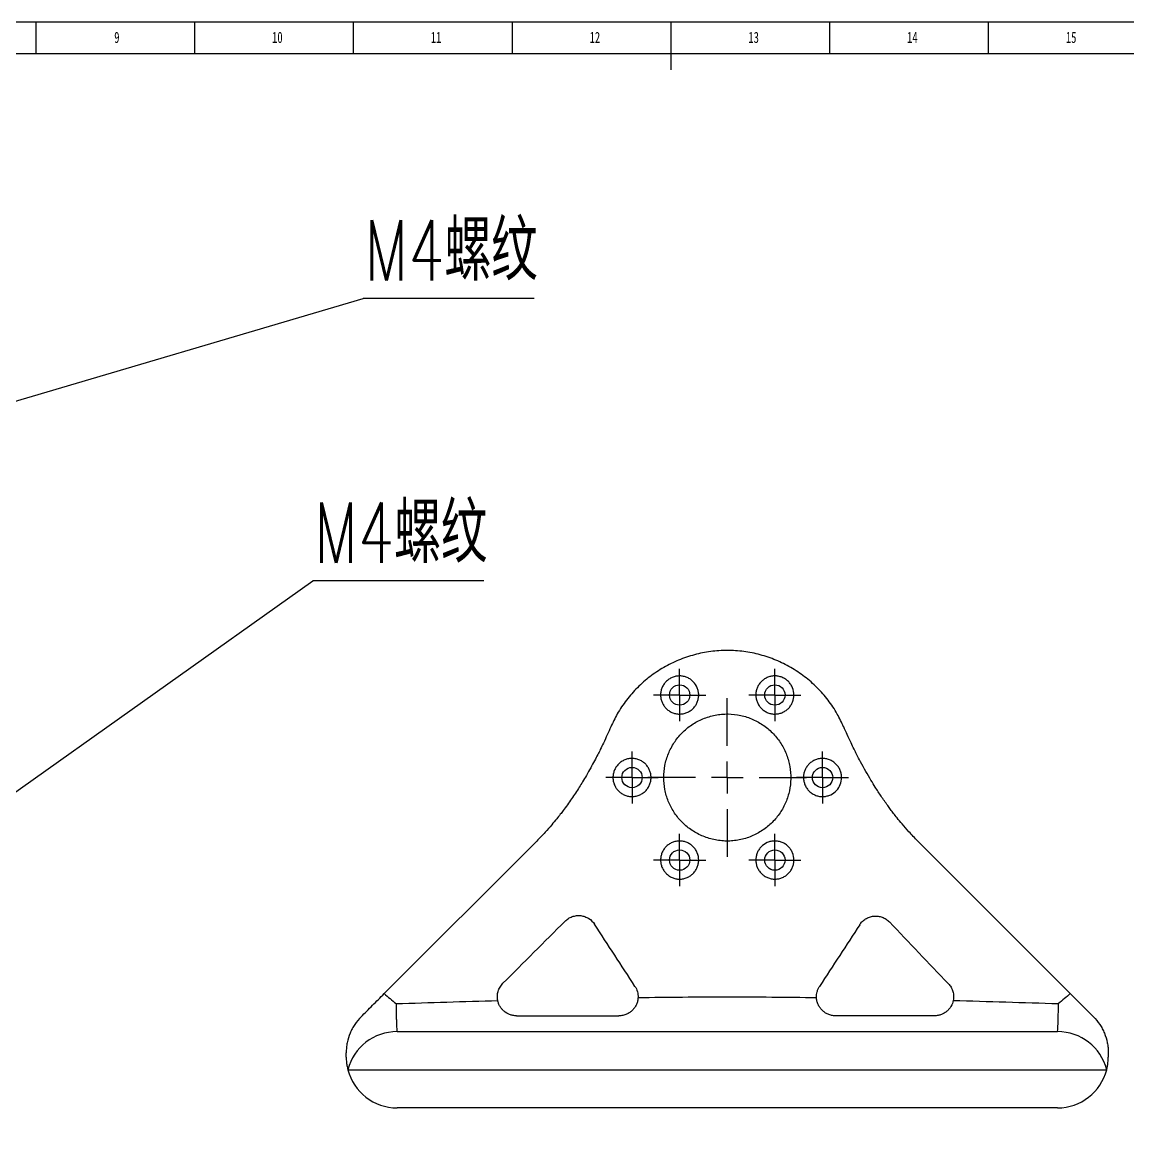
# Model space of a CAD drawing. Header units: millimetres. Extents: x 0 to 1189, y 0 to 841.
# Drawn here: x 397.8 to 745.9, y 489.5 to 841 of the extents above; entities that cross this region are included whole.
import ezdxf

# ---------------------------------------------------------------- set-up
doc = ezdxf.new("R2010")
doc.units = ezdxf.units.MM
doc.layers.add('10', color=7, linetype='Continuous')
doc.layers.add('5', color=7, linetype='Continuous')
doc.styles.add('SLDTEXTSTYLE0', font='TXT', dxfattribs={"width": 0.7, "bigfont": 'bigfont'})
doc.styles.add('SLDTEXTSTYLE5', font='TXT', dxfattribs={"width": 0.7})
doc.dimstyles.new('SLDDIMSTYLE0', dxfattribs={"dimtxt": 0.18, "dimasz": 4.08, "dimexe": 0, "dimexo": 0.0625, "dimgap": 0, "dimtad": 0, "dimtih": 1, "dimtoh": 1, "dimdec": 0, "dimrnd": 1e-09, "dimzin": 0, "dimdsep": 46, "dimtxsty": 'Standard', "dimsah": 1, "dimcen": 0.09, "dimadec": 0, "dimazin": 0, "dimtfac": 4.08, "dimtdec": 0, "dimtofl": 0, "dimtmove": 0, "dimatfit": 3, "dimfxl": 0, "dimfrac": 2, "dimtolj": 1, "dimtzin": 0, "dimarcsym": 0})

# ---------------------------------------------------------------- blocks, each defined once
blk = doc.blocks.new('SW_NOTE_0')
at = {"layer": '10', "color": 0}
blk.add_line((53.83, 0), (0, 0), dxfattribs=at)
at = {"layer": '10', "color": 0, "insert": (0.45, 24.65), "char_height": 19.05, "attachment_point": 1, "style": 'SLDTEXTSTYLE0'}
blk.add_mtext('M4螺纹', dxfattribs=at)
blk = doc.blocks.new('SW_NOTE_0_1')
at = {"layer": '10', "color": 0}
blk.add_line((53.83, 0), (0, 0), dxfattribs=at)
at = {"layer": '10', "color": 0, "insert": (0.43, 24.64), "char_height": 19.05, "attachment_point": 1, "style": 'SLDTEXTSTYLE0'}
blk.add_mtext('M4螺纹', dxfattribs=at)
blk = doc.blocks.new('SW_CENTERMARKSYMBOL_7')
at = {"layer": '10', "color": 0}
for p, q in [((0, 5), (0, 8.2)), ((0, 0), (0, 5)), ((-5, 0), (-8.2, 0)), ((0, 0), (-5, 0)), ((0, 0), (0, -5)), ((0, 0), (5, 0)), ((5, 0), (8.2, 0)), ((0, -5), (0, -8.2))]:
    blk.add_line(p, q, dxfattribs=at)
blk = doc.blocks.new('SW_CENTERMARKSYMBOL_8')
at = {"layer": '10', "color": 0}
for p, q in [((0, 10), (0, 25)), ((0, 0), (0, 5)), ((-10, 0), (-25, 0)), ((0, 0), (-5, 0)), ((0, 0), (0, -5)), ((0, 0), (5, 0)), ((10, 0), (25, 0)), ((0, -10), (0, -25))]:
    blk.add_line(p, q, dxfattribs=at)
blk = doc.blocks.new('SW_CENTERMARKSYMBOL_9')
at = {"layer": '10', "color": 0}
for p, q in [((0, 5), (0, 8.2)), ((0, 0), (0, 5)), ((-5, 0), (-8.2, 0)), ((0, 0), (-5, 0)), ((0, 0), (0, -5)), ((0, 0), (5, 0)), ((5, 0), (8.2, 0)), ((0, -5), (0, -8.2))]:
    blk.add_line(p, q, dxfattribs=at)
blk = doc.blocks.new('SW_CENTERMARKSYMBOL_10')
at = {"layer": '10', "color": 0}
for p, q in [((0, 5), (0, 8.2)), ((0, 0), (0, 5)), ((-5, 0), (-8.2, 0)), ((0, 0), (-5, 0)), ((0, 0), (0, -5)), ((0, 0), (5, 0)), ((5, 0), (8.2, 0)), ((0, -5), (0, -8.2))]:
    blk.add_line(p, q, dxfattribs=at)
blk = doc.blocks.new('SW_CENTERMARKSYMBOL_11')
at = {"layer": '10', "color": 0}
for p, q in [((0, 5), (0, 8.2)), ((0, 0), (0, 5)), ((-5, 0), (-8.2, 0)), ((0, 0), (-5, 0)), ((0, 0), (0, -5)), ((0, 0), (5, 0)), ((5, 0), (8.2, 0)), ((0, -5), (0, -8.2))]:
    blk.add_line(p, q, dxfattribs=at)
blk = doc.blocks.new('SW_CENTERMARKSYMBOL_12')
at = {"layer": '10', "color": 0}
for p, q in [((0, 5), (0, 8.2)), ((0, 0), (0, 5)), ((-5, 0), (-8.2, 0)), ((0, 0), (-5, 0)), ((0, 0), (0, -5)), ((0, 0), (5, 0)), ((5, 0), (8.2, 0)), ((0, -5), (0, -8.2))]:
    blk.add_line(p, q, dxfattribs=at)
blk = doc.blocks.new('SW_CENTERMARKSYMBOL_13')
at = {"layer": '10', "color": 0}
for p, q in [((0, 5), (0, 8.2)), ((0, 0), (0, 5)), ((-5, 0), (-8.2, 0)), ((0, 0), (-5, 0)), ((0, 0), (0, -5)), ((0, 0), (5, 0)), ((5, 0), (8.2, 0)), ((0, -5), (0, -8.2))]:
    blk.add_line(p, q, dxfattribs=at)

msp = doc.modelspace()

# ---------------------------------------------------------------- linework, layer by layer
at = {"color": 7, "linetype": 'Continuous', "lineweight": 25}
for p, q in [((559.79, 583.24), (511.74, 535.2)), ((727.83, 535.2), (679.78, 583.24)), ((515.79, 523.24), (723.79, 523.24)), ((500.3, 511.24), (739.28, 511.24)), ((723.79, 499.24), (515.79, 499.24))]:
    msp.add_line(p, q, dxfattribs=at)
for centre in [(604.79, 629.22), (634.79, 629.22), (589.79, 603.24), (649.79, 603.24), (604.79, 577.26), (634.79, 577.26)]:
    msp.add_circle(centre, 3.2, dxfattribs=at)
for centre, start, end in [((515.79, 507.24), 90, 165.5225), ((723.79, 507.24), 14.4775, 90), ((515.79, 515.24), 194.4775, 270), ((723.79, 515.24), 270, 345.5225)]:
    msp.add_arc(centre, 16, start, end, dxfattribs=at)
for points, knots in [([(656.44, 619.16), (655.8, 620.54), (654.44, 623.5), (651.6, 627.66), (648.16, 631.61), (644.21, 635.07), (639.84, 637.98), (635.14, 640.3), (630.17, 641.99), (625.02, 643.01), (619.79, 643.36), (614.55, 643.01), (609.4, 641.99), (604.44, 640.3), (599.73, 637.98), (595.37, 635.07), (591.42, 631.61), (587.97, 627.66), (585.14, 623.51), (583.77, 620.54), (583.14, 619.17)], [0, 0, 0, 0, 0.04901, 0.105387, 0.161764, 0.218141, 0.274517, 0.330894, 0.387271, 0.443648, 0.500025, 0.556402, 0.612778, 0.669155, 0.725532, 0.781909, 0.838286, 0.894663, 0.951039, 1, 1, 1, 1]), ([(610.79, 629.22), (610.79, 628.83), (610.75, 628.45), (610.6, 627.7), (610.49, 627.32), (610.2, 626.6), (610.02, 626.25), (609.59, 625.6), (609.33, 625.28), (608.77, 624.72), (608.47, 624.47), (607.8, 624.02), (607.44, 623.82), (606.69, 623.52), (606.3, 623.4), (605.5, 623.25), (605.09, 623.22), (604.29, 623.23), (603.88, 623.28), (603.11, 623.45), (602.73, 623.57), (602.01, 623.89), (601.66, 624.08), (601.03, 624.53), (600.74, 624.78), (600.2, 625.33), (599.97, 625.63), (599.56, 626.26), (599.38, 626.6), (599.09, 627.29), (598.98, 627.65), (598.83, 628.39), (598.79, 628.77), (598.78, 629.53), (598.81, 629.91), (598.95, 630.67), (599.06, 631.04), (599.34, 631.77), (599.52, 632.12), (599.95, 632.79), (600.2, 633.11), (600.75, 633.68), (601.06, 633.94), (601.74, 634.4), (602.09, 634.6), (602.84, 634.91), (603.23, 635.03), (604.03, 635.19), (604.43, 635.22), (605.24, 635.22), (605.64, 635.17), (606.42, 635.01), (606.8, 634.89), (607.53, 634.57), (607.87, 634.38), (608.52, 633.94), (608.82, 633.68), (609.63, 632.85), (610.06, 632.18), (610.49, 631.12), (610.6, 630.75), (610.75, 629.99), (610.79, 629.61), (610.79, 629.22)], [0, 0, 0, 0, 0.03125, 0.03125, 0.0625, 0.0625, 0.09375, 0.09375, 0.125, 0.125, 0.15625, 0.15625, 0.1875, 0.1875, 0.21875, 0.21875, 0.25, 0.25, 0.28125, 0.28125, 0.3125, 0.3125, 0.34375, 0.34375, 0.375, 0.375, 0.40625, 0.40625, 0.4375, 0.4375, 0.46875, 0.46875, 0.5, 0.5, 0.53125, 0.53125, 0.5625, 0.5625, 0.59375, 0.59375, 0.625, 0.625, 0.65625, 0.65625, 0.6875, 0.6875, 0.71875, 0.71875, 0.75, 0.75, 0.78125, 0.78125, 0.8125, 0.8125, 0.84375, 0.84375, 0.875, 0.875, 0.9375, 0.9375, 0.96875, 0.96875, 1, 1, 1, 1]), ([(640.79, 629.22), (640.79, 628.45), (640.64, 627.71), (640.23, 626.66), (640.05, 626.32), (639.65, 625.69), (639.42, 625.39), (638.89, 624.83), (638.61, 624.58), (637.98, 624.13), (637.64, 623.93), (636.93, 623.6), (636.56, 623.47), (635.78, 623.29), (635.38, 623.24), (634.57, 623.21), (634.17, 623.24), (633.37, 623.38), (632.97, 623.49), (632.22, 623.78), (631.86, 623.97), (631.18, 624.41), (630.87, 624.66), (630.3, 625.22), (630.04, 625.53), (629.6, 626.18), (629.41, 626.53), (629.11, 627.25), (628.99, 627.62), (628.83, 628.37), (628.79, 628.76), (628.78, 629.53), (628.81, 629.91), (628.95, 630.67), (629.06, 631.04), (629.34, 631.76), (629.51, 632.1), (629.92, 632.75), (630.16, 633.06), (630.69, 633.62), (630.98, 633.88), (631.62, 634.34), (631.97, 634.53), (632.68, 634.85), (633.06, 634.98), (633.85, 635.16), (634.24, 635.21), (635.04, 635.23), (635.45, 635.2), (636.25, 635.06), (636.64, 634.94), (637.39, 634.64), (637.76, 634.45), (638.43, 634.01), (638.74, 633.75), (639.32, 633.18), (639.57, 632.87), (640.01, 632.21), (640.2, 631.85), (640.64, 630.76), (640.79, 629.99), (640.79, 629.22)], [0, 0, 0, 0, 0.0625, 0.0625, 0.09375, 0.09375, 0.125, 0.125, 0.15625, 0.15625, 0.1875, 0.1875, 0.21875, 0.21875, 0.25, 0.25, 0.28125, 0.28125, 0.3125, 0.3125, 0.34375, 0.34375, 0.375, 0.375, 0.40625, 0.40625, 0.4375, 0.4375, 0.46875, 0.46875, 0.5, 0.5, 0.53125, 0.53125, 0.5625, 0.5625, 0.59375, 0.59375, 0.625, 0.625, 0.65625, 0.65625, 0.6875, 0.6875, 0.71875, 0.71875, 0.75, 0.75, 0.78125, 0.78125, 0.8125, 0.8125, 0.84375, 0.84375, 0.875, 0.875, 0.90625, 0.90625, 0.9375, 0.9375, 1, 1, 1, 1]), ([(599.79, 603.24), (599.79, 601.96), (599.91, 600.7), (600.27, 598.85), (600.41, 598.23), (600.77, 597.02), (600.98, 596.41), (601.69, 594.63), (602.27, 593.51), (603.3, 591.9), (603.67, 591.38), (604.47, 590.36), (604.9, 589.87), (606.25, 588.46), (607.23, 587.62), (608.84, 586.49), (609.4, 586.14), (610.56, 585.49), (611.16, 585.19), (612.98, 584.39), (614.24, 583.98), (616.21, 583.55), (616.88, 583.44), (618.23, 583.29), (618.9, 583.25), (620.24, 583.23), (620.9, 583.26), (622.24, 583.38), (622.92, 583.48), (624.91, 583.86), (626.18, 584.24), (628.03, 585.01), (628.63, 585.29), (629.81, 585.92), (630.38, 586.26), (632.01, 587.36), (633.02, 588.19), (634.87, 590.04), (635.69, 591.04), (636.76, 592.63), (637.09, 593.18), (637.69, 594.31), (637.97, 594.89), (638.71, 596.65), (639.09, 597.86), (639.61, 600.33), (639.76, 601.61), (639.81, 604.14), (639.71, 605.4), (639.38, 607.29), (639.24, 607.92), (638.9, 609.17), (638.7, 609.78), (638.01, 611.58), (637.44, 612.74), (636.39, 614.4), (636.01, 614.95), (635.21, 615.99), (634.78, 616.49), (633.43, 617.93), (632.43, 618.8), (630.23, 620.35), (629.07, 621.01), (627.24, 621.81), (626.61, 622.05), (625.33, 622.47), (624.67, 622.65), (622.7, 623.07), (621.37, 623.22), (619.35, 623.25), (618.67, 623.22), (617.32, 623.1), (616.65, 623), (614.68, 622.62), (613.39, 622.24), (610.89, 621.2), (609.72, 620.57), (608.06, 619.46), (607.53, 619.06), (606.5, 618.2), (606.01, 617.75), (604.61, 616.34), (603.79, 615.31), (602.71, 613.67), (602.37, 613.1), (601.77, 611.94), (601.5, 611.35), (600.77, 609.56), (600.4, 608.33), (599.91, 605.8), (599.79, 604.52), (599.79, 603.24)], [0, 0, 0, 0, 0.03125, 0.03125, 0.046875, 0.046875, 0.0625, 0.0625, 0.09375, 0.09375, 0.109375, 0.109375, 0.125, 0.125, 0.15625, 0.15625, 0.171875, 0.171875, 0.1875, 0.1875, 0.21875, 0.21875, 0.234375, 0.234375, 0.25, 0.25, 0.265625, 0.265625, 0.28125, 0.28125, 0.3125, 0.3125, 0.328125, 0.328125, 0.34375, 0.34375, 0.375, 0.375, 0.40625, 0.40625, 0.421875, 0.421875, 0.4375, 0.4375, 0.46875, 0.46875, 0.5, 0.5, 0.53125, 0.53125, 0.546875, 0.546875, 0.5625, 0.5625, 0.59375, 0.59375, 0.609375, 0.609375, 0.625, 0.625, 0.65625, 0.65625, 0.6875, 0.6875, 0.703125, 0.703125, 0.71875, 0.71875, 0.75, 0.75, 0.765625, 0.765625, 0.78125, 0.78125, 0.8125, 0.8125, 0.84375, 0.84375, 0.859375, 0.859375, 0.875, 0.875, 0.90625, 0.90625, 0.921875, 0.921875, 0.9375, 0.9375, 0.96875, 0.96875, 1, 1, 1, 1]), ([(583.1, 619.19), (582.73, 618.36), (581.98, 616.64), (580.87, 614.28), (579.87, 612.2), (578.94, 610.35), (577.93, 608.42), (576.75, 606.23), (575.49, 604.01), (574.28, 601.98), (572.76, 599.52), (570.76, 596.48), (568.73, 593.65), (567.14, 591.57), (565.95, 590.07), (564.37, 588.17), (562.3, 585.81), (560.68, 584.15), (559.79, 583.24)], [0, 0, 0, 0, 0.063584, 0.131177, 0.183108, 0.225232, 0.275974, 0.335448, 0.399381, 0.454439, 0.500002, 0.601526, 0.707672, 0.741515, 0.782987, 0.83991, 0.912216, 1, 1, 1, 1]), ([(679.78, 583.24), (678.85, 584.2), (677.15, 585.95), (675, 588.41), (673.4, 590.35), (672.2, 591.88), (671.22, 593.17), (669.9, 594.96), (668.28, 597.29), (666.54, 599.96), (664.93, 602.57), (663.39, 605.22), (661.89, 607.96), (660.67, 610.3), (659.66, 612.3), (658.67, 614.35), (657.58, 616.69), (656.84, 618.37), (656.48, 619.18)], [0, 0, 0, 0, 0.092613, 0.167824, 0.225726, 0.266733, 0.302569, 0.338164, 0.420733, 0.500053, 0.559691, 0.634761, 0.713992, 0.778089, 0.819361, 0.871035, 0.937803, 1, 1, 1, 1]), ([(595.79, 603.24), (595.79, 602.85), (595.75, 602.47), (595.6, 601.71), (595.49, 601.33), (595.19, 600.6), (595, 600.25), (594.56, 599.59), (594.31, 599.27), (593.73, 598.7), (593.42, 598.45), (592.74, 598), (592.37, 597.81), (591.61, 597.51), (591.21, 597.4), (590.4, 597.26), (590, 597.23), (589.19, 597.26), (588.78, 597.31), (588.01, 597.5), (587.63, 597.63), (586.92, 597.96), (586.58, 598.15), (585.96, 598.6), (585.67, 598.86), (585.16, 599.4), (584.93, 599.7), (584.53, 600.33), (584.36, 600.66), (584.08, 601.35), (583.98, 601.7), (583.83, 602.43), (583.79, 602.8), (583.78, 603.55), (583.81, 603.93), (583.95, 604.68), (584.06, 605.06), (584.34, 605.78), (584.52, 606.13), (584.95, 606.81), (585.2, 607.13), (585.77, 607.71), (586.08, 607.98), (586.77, 608.44), (587.13, 608.63), (587.89, 608.95), (588.28, 609.06), (589.08, 609.21), (589.49, 609.25), (590.29, 609.23), (590.69, 609.19), (591.46, 609.02), (591.84, 608.89), (592.56, 608.58), (592.9, 608.39), (593.54, 607.94), (593.84, 607.69), (594.37, 607.13), (594.61, 606.83), (595.03, 606.19), (595.2, 605.85), (595.49, 605.14), (595.6, 604.77), (595.75, 604.01), (595.79, 603.63), (595.79, 603.24)], [0, 0, 0, 0, 0.03125, 0.03125, 0.0625, 0.0625, 0.09375, 0.09375, 0.125, 0.125, 0.15625, 0.15625, 0.1875, 0.1875, 0.21875, 0.21875, 0.25, 0.25, 0.28125, 0.28125, 0.3125, 0.3125, 0.34375, 0.34375, 0.375, 0.375, 0.40625, 0.40625, 0.4375, 0.4375, 0.46875, 0.46875, 0.5, 0.5, 0.53125, 0.53125, 0.5625, 0.5625, 0.59375, 0.59375, 0.625, 0.625, 0.65625, 0.65625, 0.6875, 0.6875, 0.71875, 0.71875, 0.75, 0.75, 0.78125, 0.78125, 0.8125, 0.8125, 0.84375, 0.84375, 0.875, 0.875, 0.90625, 0.90625, 0.9375, 0.9375, 0.96875, 0.96875, 1, 1, 1, 1]), ([(655.79, 603.24), (655.79, 602.48), (655.65, 601.76), (655.11, 600.37), (654.72, 599.74), (653.69, 598.62), (653.08, 598.16), (652.01, 597.66), (651.64, 597.52), (650.88, 597.33), (650.48, 597.27), (649.66, 597.23), (649.26, 597.25), (648.45, 597.38), (648.05, 597.48), (647.28, 597.77), (646.92, 597.96), (646.22, 598.4), (645.9, 598.65), (645.32, 599.21), (645.06, 599.53), (644.61, 600.18), (644.42, 600.53), (644.11, 601.26), (643.99, 601.64), (643.83, 602.4), (643.79, 602.79), (643.78, 603.56), (643.82, 603.94), (643.95, 604.7), (644.06, 605.07), (644.34, 605.78), (644.51, 606.12), (644.92, 606.77), (645.16, 607.08), (645.68, 607.64), (645.97, 607.89), (646.6, 608.34), (646.95, 608.54), (647.65, 608.86), (648.02, 608.99), (648.8, 609.17), (649.2, 609.22), (649.99, 609.25), (650.4, 609.22), (651.2, 609.09), (651.6, 608.98), (652.35, 608.68), (652.73, 608.49), (653.41, 608.04), (653.73, 607.78), (654.31, 607.2), (654.57, 606.89), (655.01, 606.22), (655.2, 605.86), (655.49, 605.13), (655.6, 604.76), (655.75, 604), (655.79, 603.62), (655.79, 603.24)], [0, 0, 0, 0, 0.0625, 0.0625, 0.125, 0.125, 0.1875, 0.1875, 0.21875, 0.21875, 0.25, 0.25, 0.28125, 0.28125, 0.3125, 0.3125, 0.34375, 0.34375, 0.375, 0.375, 0.40625, 0.40625, 0.4375, 0.4375, 0.46875, 0.46875, 0.5, 0.5, 0.53125, 0.53125, 0.5625, 0.5625, 0.59375, 0.59375, 0.625, 0.625, 0.65625, 0.65625, 0.6875, 0.6875, 0.71875, 0.71875, 0.75, 0.75, 0.78125, 0.78125, 0.8125, 0.8125, 0.84375, 0.84375, 0.875, 0.875, 0.90625, 0.90625, 0.9375, 0.9375, 0.96875, 0.96875, 1, 1, 1, 1]), ([(610.79, 577.26), (610.79, 576.87), (610.75, 576.49), (610.6, 575.74), (610.5, 575.37), (610.2, 574.65), (610.03, 574.31), (609.6, 573.66), (609.35, 573.35), (608.8, 572.78), (608.5, 572.53), (607.85, 572.08), (607.49, 571.89), (606.75, 571.58), (606.37, 571.46), (605.57, 571.3), (605.17, 571.26), (604.36, 571.26), (603.96, 571.3), (603.17, 571.47), (602.79, 571.59), (602.06, 571.9), (601.7, 572.1), (601.06, 572.54), (600.76, 572.8), (600.21, 573.36), (599.97, 573.66), (599.55, 574.31), (599.37, 574.65), (599.08, 575.36), (598.97, 575.73), (598.83, 576.47), (598.79, 576.86), (598.79, 577.62), (598.82, 578), (598.96, 578.75), (599.07, 579.13), (599.36, 579.84), (599.53, 580.18), (599.96, 580.84), (600.21, 581.15), (600.75, 581.72), (601.06, 581.98), (601.72, 582.43), (602.07, 582.62), (602.81, 582.94), (603.2, 583.06), (603.99, 583.22), (604.39, 583.26), (605.2, 583.26), (605.6, 583.22), (606.39, 583.06), (606.78, 582.94), (607.51, 582.62), (607.86, 582.43), (608.51, 581.98), (608.81, 581.73), (609.36, 581.17), (609.6, 580.86), (610.03, 580.21), (610.21, 579.87), (610.64, 578.8), (610.79, 578.03), (610.79, 577.26)], [0, 0, 0, 0, 0.03125, 0.03125, 0.0625, 0.0625, 0.09375, 0.09375, 0.125, 0.125, 0.15625, 0.15625, 0.1875, 0.1875, 0.21875, 0.21875, 0.25, 0.25, 0.28125, 0.28125, 0.3125, 0.3125, 0.34375, 0.34375, 0.375, 0.375, 0.40625, 0.40625, 0.4375, 0.4375, 0.46875, 0.46875, 0.5, 0.5, 0.53125, 0.53125, 0.5625, 0.5625, 0.59375, 0.59375, 0.625, 0.625, 0.65625, 0.65625, 0.6875, 0.6875, 0.71875, 0.71875, 0.75, 0.75, 0.78125, 0.78125, 0.8125, 0.8125, 0.84375, 0.84375, 0.875, 0.875, 0.90625, 0.90625, 0.9375, 0.9375, 1, 1, 1, 1]), ([(640.79, 577.26), (640.79, 576.88), (640.75, 576.5), (640.61, 575.75), (640.5, 575.38), (640.21, 574.67), (640.04, 574.33), (639.62, 573.69), (639.38, 573.38), (638.84, 572.82), (638.54, 572.56), (637.9, 572.12), (637.55, 571.92), (636.82, 571.6), (636.44, 571.48), (635.66, 571.31), (635.25, 571.26), (634.44, 571.26), (634.04, 571.29), (633.24, 571.45), (632.86, 571.56), (632.12, 571.87), (631.76, 572.06), (631.1, 572.51), (630.8, 572.76), (630.24, 573.33), (629.99, 573.63), (629.56, 574.28), (629.38, 574.63), (629.09, 575.35), (628.98, 575.72), (628.83, 576.47), (628.79, 576.86), (628.79, 577.62), (628.82, 578), (628.96, 578.75), (629.07, 579.13), (629.36, 579.84), (629.53, 580.18), (629.95, 580.83), (630.19, 581.14), (631, 581.98), (631.67, 582.45), (632.76, 582.92), (633.14, 583.04), (633.93, 583.21), (634.33, 583.26), (635.13, 583.26), (635.54, 583.23), (636.33, 583.07), (636.72, 582.95), (637.47, 582.64), (637.82, 582.45), (638.48, 582), (638.79, 581.75), (639.35, 581.18), (639.59, 580.88), (640.02, 580.22), (640.2, 579.87), (640.64, 578.8), (640.79, 578.03), (640.79, 577.26)], [0, 0, 0, 0, 0.03125, 0.03125, 0.0625, 0.0625, 0.09375, 0.09375, 0.125, 0.125, 0.15625, 0.15625, 0.1875, 0.1875, 0.21875, 0.21875, 0.25, 0.25, 0.28125, 0.28125, 0.3125, 0.3125, 0.34375, 0.34375, 0.375, 0.375, 0.40625, 0.40625, 0.4375, 0.4375, 0.46875, 0.46875, 0.5, 0.5, 0.53125, 0.53125, 0.5625, 0.5625, 0.59375, 0.59375, 0.625, 0.625, 0.6875, 0.6875, 0.71875, 0.71875, 0.75, 0.75, 0.78125, 0.78125, 0.8125, 0.8125, 0.84375, 0.84375, 0.875, 0.875, 0.90625, 0.90625, 0.9375, 0.9375, 1, 1, 1, 1]), ([(568.72, 558.03), (569.03, 558.34), (569.38, 558.62), (570.13, 559.1), (570.55, 559.3), (571.4, 559.6), (571.84, 559.7), (572.75, 559.8), (573.2, 559.8), (574.09, 559.7), (574.54, 559.59), (575.37, 559.3), (575.78, 559.1), (576.89, 558.4), (577.52, 557.78), (577.99, 557.06)], [0, 0, 0, 0, 0.125, 0.125, 0.25, 0.25, 0.375, 0.375, 0.5, 0.5, 0.625, 0.625, 0.75, 0.75, 1, 1, 1, 1]), ([(661.49, 556.91), (661.73, 557.28), (662, 557.61), (662.63, 558.23), (662.98, 558.5), (663.73, 558.97), (664.14, 559.16), (664.99, 559.46), (665.44, 559.56), (666.34, 559.65), (666.81, 559.65), (667.72, 559.53), (668.16, 559.43), (669.03, 559.11), (669.44, 558.9), (670.19, 558.4), (670.55, 558.11), (670.86, 557.78)], [0, 0, 0, 0, 0.125, 0.125, 0.25, 0.25, 0.375, 0.375, 0.5, 0.5, 0.625, 0.625, 0.75, 0.75, 0.875, 0.875, 1, 1, 1, 1]), ([(590.72, 537.49), (588.59, 540.77), (586.46, 544.04), (582.21, 550.57), (580.09, 553.82), (577.99, 557.06)], [0, 0, 0, 0, 0.5, 0.5, 1, 1, 1, 1]), ([(661.49, 556.91), (659.4, 553.7), (657.3, 550.47), (653.08, 543.99), (650.97, 540.74), (648.85, 537.49)], [0, 0, 0, 0, 0.5, 0.5, 1, 1, 1, 1]), ([(547.51, 533.04), (547.41, 533.52), (547.37, 534), (547.42, 534.96), (547.5, 535.45), (547.77, 536.39), (547.97, 536.84), (548.48, 537.7), (548.78, 538.1), (549.15, 538.46)], [0, 0, 0, 0, 0.25, 0.25, 0.5, 0.5, 0.75, 0.75, 1, 1, 1, 1]), ([(689.4, 538.36), (689.75, 538), (690.03, 537.61), (690.51, 536.78), (690.7, 536.33), (690.96, 535.42), (691.04, 534.95), (691.08, 534.01), (691.04, 533.54), (690.95, 533.07)], [0, 0, 0, 0, 0.25, 0.25, 0.5, 0.5, 0.75, 0.75, 1, 1, 1, 1]), ([(504.47, 527.93), (505.06, 528.51), (505.65, 529.1), (506.85, 530.3), (507.45, 530.91), (509.28, 532.74), (510.51, 533.97), (511.74, 535.2)], [0, 0, 0, 0, 0.25, 0.25, 0.5, 0.5, 1, 1, 1, 1]), ([(590.72, 537.49), (591.06, 536.96), (591.31, 536.41), (591.56, 535.52), (591.62, 535.22), (591.69, 534.61), (591.7, 534.3), (591.69, 533.99)], [0, 0, 0, 0, 0.5, 0.5, 0.75, 0.75, 1, 1, 1, 1]), ([(647.89, 533.99), (647.86, 534.61), (647.93, 535.21), (648.18, 536.1), (648.28, 536.39), (648.53, 536.95), (648.68, 537.23), (648.85, 537.49)], [0, 0, 0, 0, 0.5, 0.5, 0.75, 0.75, 1, 1, 1, 1]), ([(727.83, 535.2), (729.06, 533.97), (730.29, 532.74), (732.11, 530.92), (732.72, 530.31), (733.92, 529.11), (734.51, 528.51), (735.1, 527.93)], [0, 0, 0, 0, 0.5, 0.5, 0.75, 0.75, 1, 1, 1, 1]), ([(515.48, 532.07), (515.49, 531.4), (515.5, 530.76), (515.52, 529.54), (515.53, 528.97), (515.55, 527.89), (515.56, 527.38), (515.58, 526.43), (515.6, 526), (515.62, 525.23), (515.64, 524.89), (515.66, 524.3), (515.68, 524.05), (515.72, 523.44), (515.76, 523.24), (515.79, 523.24)], [0, 0, 0, 0, 0.125, 0.125, 0.25, 0.25, 0.375, 0.375, 0.5, 0.5, 0.625, 0.625, 0.75, 0.75, 1, 1, 1, 1]), ([(553.39, 528.22), (553.01, 528.22), (552.65, 528.25), (551.93, 528.38), (551.58, 528.48), (550.59, 528.86), (550, 529.22), (549.24, 529.87), (549.01, 530.1), (548.59, 530.61), (548.39, 530.88), (548.06, 531.44), (547.91, 531.74), (547.67, 532.37), (547.57, 532.7), (547.51, 533.04)], [0, 0, 0, 0, 0.125, 0.125, 0.25, 0.25, 0.5, 0.5, 0.625, 0.625, 0.75, 0.75, 0.875, 0.875, 1, 1, 1, 1]), ([(591.69, 533.99), (591.67, 533.6), (591.62, 533.22), (591.45, 532.49), (591.33, 532.13), (591.03, 531.44), (590.85, 531.12), (590.43, 530.52), (590.19, 530.23), (589.67, 529.71), (589.39, 529.47), (588.77, 529.05), (588.43, 528.86), (587.71, 528.55), (587.33, 528.43), (586.53, 528.26), (586.11, 528.22), (585.69, 528.22)], [0, 0, 0, 0, 0.125, 0.125, 0.25, 0.25, 0.375, 0.375, 0.5, 0.5, 0.625, 0.625, 0.75, 0.75, 0.875, 0.875, 1, 1, 1, 1]), ([(591.69, 533.99), (601.05, 534.12), (610.42, 534.18), (629.15, 534.18), (638.52, 534.12), (647.89, 533.99)], [0, 0, 0, 0, 0.5, 0.5, 1, 1, 1, 1]), ([(653.88, 528.22), (653.46, 528.22), (653.06, 528.26), (652.26, 528.42), (651.87, 528.55), (651.16, 528.86), (650.82, 529.04), (650.19, 529.47), (649.91, 529.71), (649.38, 530.23), (649.15, 530.51), (648.73, 531.12), (648.55, 531.44), (648.25, 532.12), (648.13, 532.48), (647.95, 533.22), (647.9, 533.6), (647.89, 533.99)], [0, 0, 0, 0, 0.125, 0.125, 0.25, 0.25, 0.375, 0.375, 0.5, 0.5, 0.625, 0.625, 0.75, 0.75, 0.875, 0.875, 1, 1, 1, 1]), ([(690.95, 533.07), (690.82, 532.38), (690.58, 531.76), (690.07, 530.9), (689.88, 530.62), (689.46, 530.12), (689.23, 529.88), (688.72, 529.45), (688.44, 529.25), (687.86, 528.9), (687.55, 528.74), (686.89, 528.49), (686.54, 528.39), (685.82, 528.25), (685.44, 528.22), (685.06, 528.22)], [0, 0, 0, 0, 0.25, 0.25, 0.375, 0.375, 0.5, 0.5, 0.625, 0.625, 0.75, 0.75, 0.875, 0.875, 1, 1, 1, 1]), ([(723.79, 523.24), (723.82, 523.24), (723.85, 523.44), (723.89, 524.05), (723.91, 524.3), (723.94, 524.89), (723.95, 525.23), (723.98, 526), (723.99, 526.43), (724.02, 527.38), (724.03, 527.89), (724.05, 528.97), (724.06, 529.54), (724.08, 530.76), (724.08, 531.4), (724.09, 532.07)], [0, 0, 0, 0, 0.25, 0.25, 0.375, 0.375, 0.5, 0.5, 0.625, 0.625, 0.75, 0.75, 0.875, 0.875, 1, 1, 1, 1]), ([(504.47, 527.93), (503.72, 527.17), (503.05, 526.36), (502.19, 525.06), (501.92, 524.61), (501.43, 523.69), (501.2, 523.21), (500.6, 521.76), (500.3, 520.77), (499.99, 519.24), (499.92, 518.72), (499.84, 517.93), (499.82, 517.67), (499.79, 517.14), (499.79, 516.87), (499.79, 516.61)], [0, 0, 0, 0, 0.25, 0.25, 0.375, 0.375, 0.5, 0.5, 0.75, 0.75, 0.875, 0.875, 0.9375, 0.9375, 1, 1, 1, 1]), ([(735.1, 527.93), (735.86, 527.17), (736.52, 526.36), (737.39, 525.06), (737.66, 524.61), (738.15, 523.69), (738.37, 523.21), (738.97, 521.76), (739.27, 520.77), (739.58, 519.24), (739.66, 518.72), (739.73, 517.93), (739.75, 517.67), (739.78, 517.14), (739.79, 516.87), (739.79, 516.61)], [0, 0, 0, 0, 0.25, 0.25, 0.375, 0.375, 0.5, 0.5, 0.75, 0.75, 0.875, 0.875, 0.9375, 0.9375, 1, 1, 1, 1]), ([(499.79, 515.24), (499.79, 515.16), (499.79, 515.08), (499.79, 514.92), (499.8, 514.69), (499.81, 514.47), (499.83, 514.04), (499.85, 513.78), (499.93, 513.03), (500, 512.61), (500.19, 511.6), (500.3, 511.24), (500.3, 511.24)], [0, 0, 0, 0, 0.03125, 0.03125, 0.0625, 0.125, 0.125, 0.25, 0.25, 0.5, 0.5, 1, 1, 1, 1]), ([(739.28, 511.24), (739.28, 511.24), (739.38, 511.59), (739.57, 512.61), (739.64, 513.03), (739.72, 513.78), (739.75, 514.05), (739.77, 514.47), (739.78, 514.62), (739.78, 514.92), (739.79, 515.08), (739.79, 515.24)], [0, 0, 0, 0, 0.5, 0.5, 0.75, 0.75, 0.875, 0.875, 0.9375, 0.9375, 1, 1, 1, 1])]:
    msp.add_open_spline(points, degree=3, knots=knots, dxfattribs=at)
for points in [[(549.15, 538.46), (555.64, 544.95), (562.16, 551.47), (568.72, 558.03)], [(689.4, 538.36), (683.25, 544.8), (677.07, 551.27), (670.86, 557.78)], [(511.74, 535.2), (512.97, 534.15), (514.23, 533.11), (515.48, 532.07)], [(727.83, 535.2), (726.6, 534.15), (725.35, 533.11), (724.09, 532.07)], [(515.48, 532.07), (526.16, 532.39), (536.83, 532.73), (547.51, 533.04)], [(690.95, 533.07), (702, 532.76), (713.04, 532.41), (724.09, 532.07)], [(553.39, 528.22), (564.16, 528.22), (574.92, 528.22), (585.69, 528.22)], [(685.06, 528.22), (674.67, 528.22), (664.28, 528.22), (653.88, 528.22)], [(499.79, 515.24), (499.79, 515.68), (499.79, 516.14), (499.79, 516.61)], [(739.79, 516.61), (739.79, 516.14), (739.79, 515.68), (739.79, 515.24)]]:
    msp.add_open_spline(points, degree=3, dxfattribs=at)
at = {"layer": '5', "color": 7}
msp.add_line((1189, 841), (0, 841), dxfattribs=at)
at = {"layer": '5'}
for p, q in [((402, 841), (402, 831.05)), ((452, 841), (452, 831.05)), ((502, 841), (502, 831.05)), ((552, 841), (552, 831.05)), ((652, 841), (652, 831.05)), ((702, 841), (702, 831.05))]:
    msp.add_line(p, q, dxfattribs=at)
at = {"layer": '5', "lineweight": 25}
msp.add_line((602, 841), (602, 826), dxfattribs=at)
at = {"layer": '5', "color": 7, "lineweight": 25}
msp.add_line((1179, 831.05), (25, 831.05), dxfattribs=at)

# ---------------------------------------------------------------- block references
at = {"layer": '10'}
for name, p in [('SW_NOTE_0_1', (505.17, 754.08)), ('SW_NOTE_0', (489.3, 665.19)), ('SW_CENTERMARKSYMBOL_13', (604.79, 629.22)), ('SW_CENTERMARKSYMBOL_7', (634.79, 629.22)), ('SW_CENTERMARKSYMBOL_8', (619.79, 603.24)), ('SW_CENTERMARKSYMBOL_12', (589.79, 603.24)), ('SW_CENTERMARKSYMBOL_9', (649.79, 603.24)), ('SW_CENTERMARKSYMBOL_11', (604.79, 577.26)), ('SW_CENTERMARKSYMBOL_10', (634.79, 577.26))]:
    msp.add_blockref(name, p, dxfattribs=at)

# ---------------------------------------------------------------- texts
at = {"layer": '10', "char_height": 3.5, "attachment_point": 2, "style": 'SLDTEXTSTYLE5'}
for s, insert in [('9', (427.55, 838.01)), ('10', (478.09, 838.01)), ('11', (528.09, 838.01)), ('12', (578.09, 838.01)), ('13', (628.09, 838.01)), ('14', (678.09, 838.01)), ('15', (728.09, 838.01))]:
    msp.add_mtext(s, dxfattribs=dict(at, insert=insert))

# ---------------------------------------------------------------- leaders
at = {"layer": '10'}
for points in [[(321.6, 699.87), (505.17, 754.08)], [(241.9, 489.54), (489.3, 665.19)]]:
    msp.add_leader(points, dimstyle='SLDDIMSTYLE0', dxfattribs=at)

doc.saveas('drawing.dxf')
